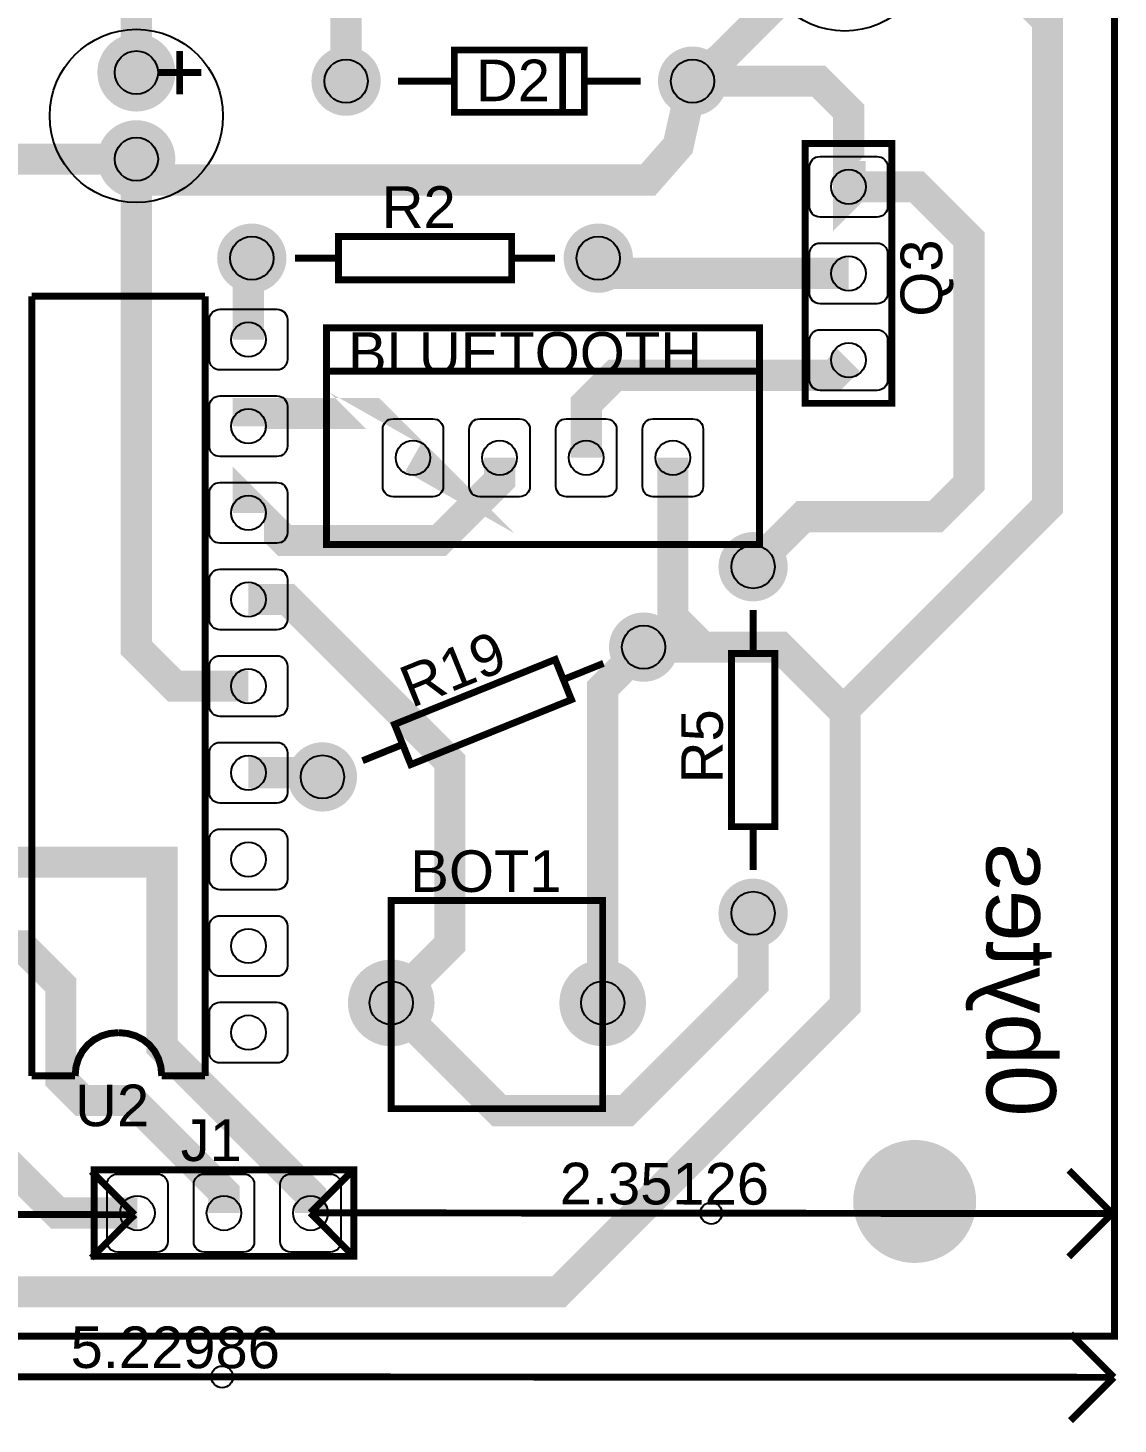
# Model space of a CAD drawing. Header units: inches. Extents: x -1.08 to 1.09, y -1.22 to 1.22.
# Drawn here: x -0.165 to 1.093, y -1.222 to 0.39 of the extents above; entities that cross this region are included whole.
import ezdxf

# ---------------------------------------------------------------- set-up
doc = ezdxf.new("R2010")
doc.units = ezdxf.units.IN
doc.layers.get('0').update_dxf_attribs({"linetype": 'CONTINUOUS'})

# ---------------------------------------------------------------- blocks, each defined once
blk = doc.blocks.new('EPAD')
at = {"const_width": 0.5}
blk.add_lwpolyline([(-0.25, 0, 1), (0.25, 0, 1)], format="xyb", close=True, dxfattribs=at)

msp = doc.modelspace()

# ---------------------------------------------------------------- linework, layer by layer
for points, const_width in [([(-0.965934, -1.12041), (1.089058, -1.12041), (1.089058, 1.217858), (-0.965934, 1.217858), (-0.965934, -1.12041)], 0.008), ([(-0.965934, -1.12041), (1.089058, -1.12041), (1.089058, 1.217858), (-0.965934, 1.217858), (-0.965934, -1.12041)], 0.008), ([(0.778035, -0.396), (1.011563, -0.162472), (1.011563, 0.216743), (1.011563, 0.39803), (0.87646, 0.533133), (0.780436, 0.533133), (0.777444, 0.536126)], 0.036), ([(0.201775, 0.479992), (0.201775, 0.32837), (0.201854, 0.328291)], 0.036), ([(-0.040272, 0.338212), (-0.040272, 0.455817)], 0.036), ([(0.777444, 0.436126), (0.716578, 0.436126), (0.636854, 0.356401), (0.601854, 0.328291)], 0.036), ([(-0.040272, 0.238212), (-0.215496, 0.238212), (-0.20228, 0.238212), (-0.411216, 0.359433)], 0.036), ([(0.009728, 0.363212), (0.009728, 0.313212)], 0.008), ([(0.009728, 0.363212), (0.009728, 0.313212)], 0.008), ([(0.326854, 0.292291), (0.476854, 0.292291), (0.476854, 0.364291), (0.326854, 0.364291), (0.326854, 0.292291)], 0.008), ([(0.326854, 0.292291), (0.476854, 0.292291), (0.476854, 0.364291), (0.326854, 0.364291), (0.326854, 0.292291)], 0.008), ([(0.451854, 0.293291), (0.451854, 0.363291)], 0.008), ([(0.451854, 0.293291), (0.451854, 0.363291)], 0.008), ([(-0.040272, 0.235037), (-0.019471, 0.214236), (0.550554, 0.214236), (0.585121, 0.253606), (0.601854, 0.328291)], 0.036), ([(0.034728, 0.338212), (-0.015272, 0.338212)], 0.008), ([(0.034728, 0.338212), (-0.015272, 0.338212)], 0.008), ([(0.781972, 0.206362), (0.781972, 0.218173), (0.781972, 0.293842), (0.747523, 0.328291), (0.601854, 0.328291)], 0.036), ([(0.326854, 0.328291), (0.261854, 0.328291)], 0.008), ([(0.326854, 0.328291), (0.261854, 0.328291)], 0.008), ([(0.476854, 0.328291), (0.541854, 0.328291)], 0.008), ([(0.476854, 0.328291), (0.541854, 0.328291)], 0.008), ([(0.731972, -0.043638), (0.831972, -0.043638), (0.831972, 0.256362), (0.731972, 0.256362), (0.731972, -0.043638)], 0.008), ([(0.731972, -0.043638), (0.831972, -0.043638), (0.831972, 0.256362), (0.731972, 0.256362), (0.731972, -0.043638)], 0.008), ([(-0.040272, 0.238212), (-0.040272, 0.235037)], 0.036), ([(-0.040272, 0.235037), (-0.040272, -0.325725), (0.004019, -0.370016), (0.089058, -0.370016)], 0.036), ([(0.781972, 0.206362), (0.781972, 0.198488), (0.789846, 0.206362), (0.801657, 0.218173)], 0.036), ([(0.781972, 0.218173), (0.801657, 0.218173)], 0.036), ([(0.781972, 0.206362), (0.789846, 0.206362), (0.860673, 0.206362), (0.921004, 0.146031), (0.921004, -0.13602), (0.882542, -0.174482), (0.729474, -0.174482), (0.671735, -0.232221)], 0.036), ([(0.192995, 0.098937), (0.392995, 0.098937), (0.392995, 0.148937), (0.192995, 0.148937), (0.192995, 0.098937)], 0.008), ([(0.192995, 0.098937), (0.392995, 0.098937), (0.392995, 0.148937), (0.192995, 0.148937), (0.192995, 0.098937)], 0.008), ([(0.089058, 0.029984), (0.089058, 0.12), (0.092995, 0.123937)], 0.036), ([(0.781972, 0.106362), (0.51057, 0.106362), (0.492995, 0.123937)], 0.036), ([(0.142995, 0.123937), (0.192995, 0.123937)], 0.008), ([(0.142995, 0.123937), (0.192995, 0.123937)], 0.008), ([(0.392995, 0.123937), (0.442995, 0.123937)], 0.008), ([(0.392995, 0.123937), (0.442995, 0.123937)], 0.008), ([(0.039058, 0.079984), (-0.160942, 0.079984)], 0.008), ([(-0.160942, 0.079984), (-0.160942, -0.820016)], 0.008), ([(0.039058, 0.079984), (-0.160942, 0.079984)], 0.008), ([(-0.160942, 0.079984), (-0.160942, -0.820016)], 0.008), ([(0.039058, -0.820016), (0.039058, 0.079984)], 0.008), ([(0.039058, -0.820016), (0.039058, 0.079984)], 0.008), ([(0.179106, -0.206473), (0.679106, -0.206473), (0.679106, 0.043527), (0.179106, 0.043527), (0.179106, -0.206473)], 0.008), ([(0.179106, -0.206473), (0.679106, -0.206473), (0.679106, 0.043527), (0.179106, 0.043527), (0.179106, -0.206473)], 0.008), ([(0.479106, -0.106473), (0.479106, -0.04425), (0.512141, -0.011214), (0.764396, -0.011214), (0.781972, 0.006362)], 0.036), ([(0.179106, -0.006473), (0.679106, -0.006473)], 0.008), ([(0.179106, -0.006473), (0.679106, -0.006473)], 0.008), ([(0.089058, -0.070016), (0.089058, -0.055292), (0.232452, -0.055292), (0.289583, -0.112422), (0.279106, -0.106473)], 0.036), ([(0.089058, -0.170016), (0.089058, -0.160016), (0.130924, -0.201882), (0.30968, -0.201882), (0.379106, -0.132457), (0.379106, -0.106473)], 0.036), ([(0.595361, -0.325016), (0.613361, -0.325016), (0.579106, -0.29076), (0.579106, -0.106473)], 0.036), ([(0.089058, -0.270016), (0.134471, -0.270016), (0.321616, -0.457161), (0.321616, -0.66808), (0.25398, -0.735717), (0.378302, -0.860039), (0.525453, -0.860039), (0.671735, -0.713756), (0.671735, -0.632221)], 0.036), ([(0.671735, -0.332221), (0.671735, -0.282221)], 0.008), ([(0.671735, -0.332221), (0.671735, -0.282221)], 0.008), ([(0.498074, -0.735717), (0.498074, -0.372304), (0.545361, -0.325016)], 0.036), ([(0.545361, -0.325016), (0.595361, -0.325016)], 0.036), ([(0.613361, -0.325016), (0.70266, -0.325016), (0.773644, -0.396), (0.778035, -0.396)], 0.036), ([(0.276571, -0.460578), (0.462008, -0.385657), (0.443278, -0.339298), (0.257841, -0.414219), (0.276571, -0.460578)], 0.008), ([(0.276571, -0.460578), (0.462008, -0.385657), (0.443278, -0.339298), (0.257841, -0.414219), (0.276571, -0.460578)], 0.008), ([(0.646735, -0.532221), (0.696735, -0.532221), (0.696735, -0.332221), (0.646735, -0.332221), (0.646735, -0.532221)], 0.008), ([(0.646735, -0.532221), (0.696735, -0.532221), (0.696735, -0.332221), (0.646735, -0.332221), (0.646735, -0.532221)], 0.008), ([(0.452643, -0.362477), (0.499002, -0.343747)], 0.008), ([(0.452643, -0.362477), (0.499002, -0.343747)], 0.008), ([(0.778035, -0.396), (0.778035, -0.73852), (0.447326, -1.069229), (-0.204435, -1.069229), (-0.427497, -0.846166), (-0.427497, -0.810194)], 0.036), ([(0.220847, -0.456129), (0.267206, -0.437398)], 0.008), ([(0.220847, -0.456129), (0.267206, -0.437398)], 0.008), ([(0.089058, -0.470016), (0.169645, -0.470016), (0.174488, -0.474859)], 0.036), ([(0.671735, -0.582221), (0.671735, -0.532221)], 0.008), ([(0.671735, -0.582221), (0.671735, -0.532221)], 0.008), ([(0.160901, -0.978244), (0.160901, -0.957536), (-0.010753, -0.785882), (-0.010753, -0.573297), (-0.207661, -0.573297), (-0.210942, -0.570016)], 0.036), ([(0.25398, -0.857764), (0.498074, -0.857764), (0.498074, -0.617606), (0.25398, -0.617606), (0.25398, -0.857764)], 0.008), ([(0.25398, -0.857764), (0.498074, -0.857764), (0.498074, -0.617606), (0.25398, -0.617606), (0.25398, -0.857764)], 0.008), ([(0.060901, -0.978244), (0.060901, -0.954535), (-0.045226, -0.848408), (-0.102455, -0.848408), (-0.127477, -0.823386), (-0.127477, -0.714898), (-0.172359, -0.670016), (-0.210942, -0.670016)], 0.036), ([(-0.039099, -0.978244), (-0.131391, -0.978244), (-0.224753, -0.884882), (-0.224753, -0.770016), (-0.210942, -0.770016)], 0.036), ([(-0.060942, -0.770016), (-0.071129, -0.770975), (-0.080567, -0.77375), (-0.089067, -0.77819), (-0.096442, -0.784141), (-0.102504, -0.791452), (-0.107067, -0.799969), (-0.109942, -0.809541), (-0.110942, -0.820016)], 0.008), ([(-0.060942, -0.770016), (-0.071129, -0.770975), (-0.080567, -0.77375), (-0.089067, -0.77819), (-0.096442, -0.784141), (-0.102504, -0.791452), (-0.107067, -0.799969), (-0.109942, -0.809541), (-0.110942, -0.820016)], 0.008), ([(-0.060942, -0.770016), (-0.050467, -0.770975), (-0.040895, -0.77375), (-0.032377, -0.77819), (-0.025067, -0.784141), (-0.019116, -0.791452), (-0.014676, -0.799969), (-0.011901, -0.809541), (-0.010942, -0.820016)], 0.008), ([(-0.060942, -0.770016), (-0.050467, -0.770975), (-0.040895, -0.77375), (-0.032377, -0.77819), (-0.025067, -0.784141), (-0.019116, -0.791452), (-0.014676, -0.799969), (-0.011901, -0.809541), (-0.010942, -0.820016)], 0.008), ([(-0.110942, -0.820016), (-0.160942, -0.820016)], 0.008), ([(-0.110942, -0.820016), (-0.160942, -0.820016)], 0.008), ([(0.039058, -0.820016), (-0.010942, -0.820016)], 0.008), ([(0.039058, -0.820016), (-0.010942, -0.820016)], 0.008), ([(-0.042115, -0.980158), (-0.092041, -0.930084)], 0.008), ([(-0.089099, -1.028244), (0.210901, -1.028244), (0.210901, -0.928244), (-0.089099, -0.928244), (-0.089099, -1.028244)], 0.008), ([(-0.089099, -1.028244), (0.210901, -1.028244), (0.210901, -0.928244), (-0.089099, -0.928244), (-0.089099, -1.028244)], 0.008), ([(0.160554, -0.978024), (0.210601, -0.92807)], 0.008), ([(1.086247, -0.978882), (1.036294, -0.928836)], 0.008), ([(-0.964422, -0.978796), (-0.042115, -0.980158)], 0.008), ([(-0.042115, -0.980158), (-0.092189, -1.030084)], 0.008), ([(1.086247, -0.978882), (0.160554, -0.978024)], 0.008), ([(0.160554, -0.978024), (0.210508, -1.02807)], 0.008), ([(1.086247, -0.978882), (1.036201, -1.028836)], 0.008), ([(1.088247, -1.167882), (1.038272, -1.117858)], 0.008), ([(-0.970753, -1.166882), (1.088247, -1.167882)], 0.008), ([(1.088247, -1.167882), (1.038223, -1.217858)], 0.008)]:
    msp.add_lwpolyline(points, dxfattribs=dict(const_width=const_width))
for points in [[(0.736972, 0.183362), (0.736972, 0.229362), (0.73721, 0.231815), (0.737897, 0.234085), (0.738989, 0.236125), (0.740441, 0.237893), (0.742209, 0.239344), (0.744249, 0.240436), (0.746518, 0.241123), (0.748972, 0.241362), (0.814972, 0.241362), (0.817425, 0.241123), (0.819694, 0.240436), (0.821735, 0.239344), (0.823503, 0.237893), (0.824955, 0.236125), (0.826046, 0.234085), (0.826733, 0.231815), (0.826972, 0.229362), (0.826972, 0.183362), (0.826733, 0.180908), (0.826046, 0.178639), (0.824955, 0.176599), (0.823503, 0.174831), (0.821735, 0.173379), (0.819694, 0.172288), (0.817425, 0.171601), (0.814972, 0.171362), (0.748972, 0.171362), (0.746518, 0.171601), (0.744249, 0.172288), (0.742209, 0.173379), (0.740441, 0.174831), (0.738989, 0.176599), (0.737897, 0.178639), (0.73721, 0.180908), (0.736972, 0.183362)], [(0.736972, 0.183362), (0.736972, 0.229362), (0.73721, 0.231815), (0.737897, 0.234085), (0.738989, 0.236125), (0.740441, 0.237893), (0.742209, 0.239344), (0.744249, 0.240436), (0.746518, 0.241123), (0.748972, 0.241362), (0.814972, 0.241362), (0.817425, 0.241123), (0.819694, 0.240436), (0.821735, 0.239344), (0.823503, 0.237893), (0.824955, 0.236125), (0.826046, 0.234085), (0.826733, 0.231815), (0.826972, 0.229362), (0.826972, 0.183362), (0.826733, 0.180908), (0.826046, 0.178639), (0.824955, 0.176599), (0.823503, 0.174831), (0.821735, 0.173379), (0.819694, 0.172288), (0.817425, 0.171601), (0.814972, 0.171362), (0.748972, 0.171362), (0.746518, 0.171601), (0.744249, 0.172288), (0.742209, 0.173379), (0.740441, 0.174831), (0.738989, 0.176599), (0.737897, 0.178639), (0.73721, 0.180908), (0.736972, 0.183362)], [(0.736972, 0.083362), (0.736972, 0.129362), (0.73721, 0.131815), (0.737897, 0.134085), (0.738989, 0.136125), (0.740441, 0.137893), (0.742209, 0.139344), (0.744249, 0.140436), (0.746518, 0.141123), (0.748972, 0.141362), (0.814972, 0.141362), (0.817425, 0.141123), (0.819694, 0.140436), (0.821735, 0.139344), (0.823503, 0.137893), (0.824955, 0.136125), (0.826046, 0.134085), (0.826733, 0.131815), (0.826972, 0.129362), (0.826972, 0.083362), (0.826733, 0.080908), (0.826046, 0.078639), (0.824955, 0.076599), (0.823503, 0.074831), (0.821735, 0.073379), (0.819694, 0.072288), (0.817425, 0.071601), (0.814972, 0.071362), (0.748972, 0.071362), (0.746518, 0.071601), (0.744249, 0.072288), (0.742209, 0.073379), (0.740441, 0.074831), (0.738989, 0.076599), (0.737897, 0.078639), (0.73721, 0.080908), (0.736972, 0.083362)], [(0.736972, 0.083362), (0.736972, 0.129362), (0.73721, 0.131815), (0.737897, 0.134085), (0.738989, 0.136125), (0.740441, 0.137893), (0.742209, 0.139344), (0.744249, 0.140436), (0.746518, 0.141123), (0.748972, 0.141362), (0.814972, 0.141362), (0.817425, 0.141123), (0.819694, 0.140436), (0.821735, 0.139344), (0.823503, 0.137893), (0.824955, 0.136125), (0.826046, 0.134085), (0.826733, 0.131815), (0.826972, 0.129362), (0.826972, 0.083362), (0.826733, 0.080908), (0.826046, 0.078639), (0.824955, 0.076599), (0.823503, 0.074831), (0.821735, 0.073379), (0.819694, 0.072288), (0.817425, 0.071601), (0.814972, 0.071362), (0.748972, 0.071362), (0.746518, 0.071601), (0.744249, 0.072288), (0.742209, 0.073379), (0.740441, 0.074831), (0.738989, 0.076599), (0.737897, 0.078639), (0.73721, 0.080908), (0.736972, 0.083362)], [(0.044058, 0.006984), (0.044058, 0.052984), (0.044297, 0.055437), (0.044984, 0.057707), (0.046075, 0.059747), (0.047527, 0.061515), (0.049295, 0.062967), (0.051335, 0.064058), (0.053605, 0.064745), (0.056058, 0.064984), (0.122058, 0.064984), (0.124512, 0.064745), (0.126781, 0.064058), (0.128821, 0.062967), (0.130589, 0.061515), (0.132041, 0.059747), (0.133133, 0.057707), (0.13382, 0.055437), (0.134058, 0.052984), (0.134058, 0.006984), (0.13382, 0.00453), (0.133133, 0.002261), (0.132041, 0.000221), (0.130589, -0.001547), (0.128821, -0.002999), (0.126781, -0.00409), (0.124512, -0.004777), (0.122058, -0.005016), (0.056058, -0.005016), (0.053605, -0.004777), (0.051335, -0.00409), (0.049295, -0.002999), (0.047527, -0.001547), (0.046075, 0.000221), (0.044984, 0.002261), (0.044297, 0.00453), (0.044058, 0.006984)], [(0.044058, 0.006984), (0.044058, 0.052984), (0.044297, 0.055437), (0.044984, 0.057707), (0.046075, 0.059747), (0.047527, 0.061515), (0.049295, 0.062967), (0.051335, 0.064058), (0.053605, 0.064745), (0.056058, 0.064984), (0.122058, 0.064984), (0.124512, 0.064745), (0.126781, 0.064058), (0.128821, 0.062967), (0.130589, 0.061515), (0.132041, 0.059747), (0.133133, 0.057707), (0.13382, 0.055437), (0.134058, 0.052984), (0.134058, 0.006984), (0.13382, 0.00453), (0.133133, 0.002261), (0.132041, 0.000221), (0.130589, -0.001547), (0.128821, -0.002999), (0.126781, -0.00409), (0.124512, -0.004777), (0.122058, -0.005016), (0.056058, -0.005016), (0.053605, -0.004777), (0.051335, -0.00409), (0.049295, -0.002999), (0.047527, -0.001547), (0.046075, 0.000221), (0.044984, 0.002261), (0.044297, 0.00453), (0.044058, 0.006984)], [(0.736972, -0.016638), (0.736972, 0.029362), (0.73721, 0.031815), (0.737897, 0.034085), (0.738989, 0.036125), (0.740441, 0.037893), (0.742209, 0.039344), (0.744249, 0.040436), (0.746518, 0.041123), (0.748972, 0.041362), (0.814972, 0.041362), (0.817425, 0.041123), (0.819694, 0.040436), (0.821735, 0.039344), (0.823503, 0.037893), (0.824955, 0.036125), (0.826046, 0.034085), (0.826733, 0.031815), (0.826972, 0.029362), (0.826972, -0.016638), (0.826733, -0.019092), (0.826046, -0.021361), (0.824955, -0.023401), (0.823503, -0.025169), (0.821735, -0.026621), (0.819694, -0.027712), (0.817425, -0.028399), (0.814972, -0.028638), (0.748972, -0.028638), (0.746518, -0.028399), (0.744249, -0.027712), (0.742209, -0.026621), (0.740441, -0.025169), (0.738989, -0.023401), (0.737897, -0.021361), (0.73721, -0.019092), (0.736972, -0.016638)], [(0.736972, -0.016638), (0.736972, 0.029362), (0.73721, 0.031815), (0.737897, 0.034085), (0.738989, 0.036125), (0.740441, 0.037893), (0.742209, 0.039344), (0.744249, 0.040436), (0.746518, 0.041123), (0.748972, 0.041362), (0.814972, 0.041362), (0.817425, 0.041123), (0.819694, 0.040436), (0.821735, 0.039344), (0.823503, 0.037893), (0.824955, 0.036125), (0.826046, 0.034085), (0.826733, 0.031815), (0.826972, 0.029362), (0.826972, -0.016638), (0.826733, -0.019092), (0.826046, -0.021361), (0.824955, -0.023401), (0.823503, -0.025169), (0.821735, -0.026621), (0.819694, -0.027712), (0.817425, -0.028399), (0.814972, -0.028638), (0.748972, -0.028638), (0.746518, -0.028399), (0.744249, -0.027712), (0.742209, -0.026621), (0.740441, -0.025169), (0.738989, -0.023401), (0.737897, -0.021361), (0.73721, -0.019092), (0.736972, -0.016638)], [(0.044058, -0.093016), (0.044058, -0.047016), (0.044297, -0.044563), (0.044984, -0.042293), (0.046075, -0.040253), (0.047527, -0.038485), (0.049295, -0.037033), (0.051335, -0.035942), (0.053605, -0.035255), (0.056058, -0.035016), (0.122058, -0.035016), (0.124512, -0.035255), (0.126781, -0.035942), (0.128821, -0.037033), (0.130589, -0.038485), (0.132041, -0.040253), (0.133133, -0.042293), (0.13382, -0.044563), (0.134058, -0.047016), (0.134058, -0.093016), (0.13382, -0.09547), (0.133133, -0.097739), (0.132041, -0.099779), (0.130589, -0.101547), (0.128821, -0.102999), (0.126781, -0.10409), (0.124512, -0.104777), (0.122058, -0.105016), (0.056058, -0.105016), (0.053605, -0.104777), (0.051335, -0.10409), (0.049295, -0.102999), (0.047527, -0.101547), (0.046075, -0.099779), (0.044984, -0.097739), (0.044297, -0.09547), (0.044058, -0.093016)], [(0.044058, -0.093016), (0.044058, -0.047016), (0.044297, -0.044563), (0.044984, -0.042293), (0.046075, -0.040253), (0.047527, -0.038485), (0.049295, -0.037033), (0.051335, -0.035942), (0.053605, -0.035255), (0.056058, -0.035016), (0.122058, -0.035016), (0.124512, -0.035255), (0.126781, -0.035942), (0.128821, -0.037033), (0.130589, -0.038485), (0.132041, -0.040253), (0.133133, -0.042293), (0.13382, -0.044563), (0.134058, -0.047016), (0.134058, -0.093016), (0.13382, -0.09547), (0.133133, -0.097739), (0.132041, -0.099779), (0.130589, -0.101547), (0.128821, -0.102999), (0.126781, -0.10409), (0.124512, -0.104777), (0.122058, -0.105016), (0.056058, -0.105016), (0.053605, -0.104777), (0.051335, -0.10409), (0.049295, -0.102999), (0.047527, -0.101547), (0.046075, -0.099779), (0.044984, -0.097739), (0.044297, -0.09547), (0.044058, -0.093016)], [(0.256106, -0.061473), (0.302106, -0.061473), (0.304559, -0.061711), (0.306828, -0.062398), (0.308869, -0.06349), (0.310637, -0.064942), (0.312088, -0.06671), (0.31318, -0.06875), (0.313867, -0.071019), (0.314106, -0.073473), (0.314106, -0.139473), (0.313867, -0.141926), (0.31318, -0.144196), (0.312088, -0.146236), (0.310637, -0.148004), (0.308869, -0.149456), (0.306828, -0.150547), (0.304559, -0.151234), (0.302106, -0.151473), (0.256106, -0.151473), (0.253652, -0.151234), (0.251383, -0.150547), (0.249343, -0.149456), (0.247574, -0.148004), (0.246123, -0.146236), (0.245031, -0.144196), (0.244344, -0.141926), (0.244106, -0.139473), (0.244106, -0.073473), (0.244344, -0.071019), (0.245031, -0.06875), (0.246123, -0.06671), (0.247574, -0.064942), (0.249343, -0.06349), (0.251383, -0.062398), (0.253652, -0.061711), (0.256106, -0.061473)], [(0.256106, -0.061473), (0.302106, -0.061473), (0.304559, -0.061711), (0.306828, -0.062398), (0.308869, -0.06349), (0.310637, -0.064942), (0.312088, -0.06671), (0.31318, -0.06875), (0.313867, -0.071019), (0.314106, -0.073473), (0.314106, -0.139473), (0.313867, -0.141926), (0.31318, -0.144196), (0.312088, -0.146236), (0.310637, -0.148004), (0.308869, -0.149456), (0.306828, -0.150547), (0.304559, -0.151234), (0.302106, -0.151473), (0.256106, -0.151473), (0.253652, -0.151234), (0.251383, -0.150547), (0.249343, -0.149456), (0.247574, -0.148004), (0.246123, -0.146236), (0.245031, -0.144196), (0.244344, -0.141926), (0.244106, -0.139473), (0.244106, -0.073473), (0.244344, -0.071019), (0.245031, -0.06875), (0.246123, -0.06671), (0.247574, -0.064942), (0.249343, -0.06349), (0.251383, -0.062398), (0.253652, -0.061711), (0.256106, -0.061473)], [(0.356106, -0.061473), (0.402106, -0.061473), (0.404559, -0.061711), (0.406828, -0.062398), (0.408869, -0.06349), (0.410637, -0.064942), (0.412088, -0.06671), (0.41318, -0.06875), (0.413867, -0.071019), (0.414106, -0.073473), (0.414106, -0.139473), (0.413867, -0.141926), (0.41318, -0.144196), (0.412088, -0.146236), (0.410637, -0.148004), (0.408869, -0.149456), (0.406828, -0.150547), (0.404559, -0.151234), (0.402106, -0.151473), (0.356106, -0.151473), (0.353652, -0.151234), (0.351383, -0.150547), (0.349343, -0.149456), (0.347574, -0.148004), (0.346123, -0.146236), (0.345031, -0.144196), (0.344344, -0.141926), (0.344106, -0.139473), (0.344106, -0.073473), (0.344344, -0.071019), (0.345031, -0.06875), (0.346123, -0.06671), (0.347574, -0.064942), (0.349343, -0.06349), (0.351383, -0.062398), (0.353652, -0.061711), (0.356106, -0.061473)], [(0.356106, -0.061473), (0.402106, -0.061473), (0.404559, -0.061711), (0.406828, -0.062398), (0.408869, -0.06349), (0.410637, -0.064942), (0.412088, -0.06671), (0.41318, -0.06875), (0.413867, -0.071019), (0.414106, -0.073473), (0.414106, -0.139473), (0.413867, -0.141926), (0.41318, -0.144196), (0.412088, -0.146236), (0.410637, -0.148004), (0.408869, -0.149456), (0.406828, -0.150547), (0.404559, -0.151234), (0.402106, -0.151473), (0.356106, -0.151473), (0.353652, -0.151234), (0.351383, -0.150547), (0.349343, -0.149456), (0.347574, -0.148004), (0.346123, -0.146236), (0.345031, -0.144196), (0.344344, -0.141926), (0.344106, -0.139473), (0.344106, -0.073473), (0.344344, -0.071019), (0.345031, -0.06875), (0.346123, -0.06671), (0.347574, -0.064942), (0.349343, -0.06349), (0.351383, -0.062398), (0.353652, -0.061711), (0.356106, -0.061473)], [(0.456106, -0.061473), (0.502106, -0.061473), (0.504559, -0.061711), (0.506828, -0.062398), (0.508869, -0.06349), (0.510637, -0.064942), (0.512088, -0.06671), (0.51318, -0.06875), (0.513867, -0.071019), (0.514106, -0.073473), (0.514106, -0.139473), (0.513867, -0.141926), (0.51318, -0.144196), (0.512088, -0.146236), (0.510637, -0.148004), (0.508869, -0.149456), (0.506828, -0.150547), (0.504559, -0.151234), (0.502106, -0.151473), (0.456106, -0.151473), (0.453652, -0.151234), (0.451383, -0.150547), (0.449343, -0.149456), (0.447574, -0.148004), (0.446123, -0.146236), (0.445031, -0.144196), (0.444344, -0.141926), (0.444106, -0.139473), (0.444106, -0.073473), (0.444344, -0.071019), (0.445031, -0.06875), (0.446123, -0.06671), (0.447574, -0.064942), (0.449343, -0.06349), (0.451383, -0.062398), (0.453652, -0.061711), (0.456106, -0.061473)], [(0.456106, -0.061473), (0.502106, -0.061473), (0.504559, -0.061711), (0.506828, -0.062398), (0.508869, -0.06349), (0.510637, -0.064942), (0.512088, -0.06671), (0.51318, -0.06875), (0.513867, -0.071019), (0.514106, -0.073473), (0.514106, -0.139473), (0.513867, -0.141926), (0.51318, -0.144196), (0.512088, -0.146236), (0.510637, -0.148004), (0.508869, -0.149456), (0.506828, -0.150547), (0.504559, -0.151234), (0.502106, -0.151473), (0.456106, -0.151473), (0.453652, -0.151234), (0.451383, -0.150547), (0.449343, -0.149456), (0.447574, -0.148004), (0.446123, -0.146236), (0.445031, -0.144196), (0.444344, -0.141926), (0.444106, -0.139473), (0.444106, -0.073473), (0.444344, -0.071019), (0.445031, -0.06875), (0.446123, -0.06671), (0.447574, -0.064942), (0.449343, -0.06349), (0.451383, -0.062398), (0.453652, -0.061711), (0.456106, -0.061473)], [(0.556106, -0.061473), (0.602106, -0.061473), (0.604559, -0.061711), (0.606828, -0.062398), (0.608869, -0.06349), (0.610637, -0.064942), (0.612088, -0.06671), (0.61318, -0.06875), (0.613867, -0.071019), (0.614106, -0.073473), (0.614106, -0.139473), (0.613867, -0.141926), (0.61318, -0.144196), (0.612088, -0.146236), (0.610637, -0.148004), (0.608869, -0.149456), (0.606828, -0.150547), (0.604559, -0.151234), (0.602106, -0.151473), (0.556106, -0.151473), (0.553652, -0.151234), (0.551383, -0.150547), (0.549343, -0.149456), (0.547574, -0.148004), (0.546123, -0.146236), (0.545031, -0.144196), (0.544344, -0.141926), (0.544106, -0.139473), (0.544106, -0.073473), (0.544344, -0.071019), (0.545031, -0.06875), (0.546123, -0.06671), (0.547574, -0.064942), (0.549343, -0.06349), (0.551383, -0.062398), (0.553652, -0.061711), (0.556106, -0.061473)], [(0.556106, -0.061473), (0.602106, -0.061473), (0.604559, -0.061711), (0.606828, -0.062398), (0.608869, -0.06349), (0.610637, -0.064942), (0.612088, -0.06671), (0.61318, -0.06875), (0.613867, -0.071019), (0.614106, -0.073473), (0.614106, -0.139473), (0.613867, -0.141926), (0.61318, -0.144196), (0.612088, -0.146236), (0.610637, -0.148004), (0.608869, -0.149456), (0.606828, -0.150547), (0.604559, -0.151234), (0.602106, -0.151473), (0.556106, -0.151473), (0.553652, -0.151234), (0.551383, -0.150547), (0.549343, -0.149456), (0.547574, -0.148004), (0.546123, -0.146236), (0.545031, -0.144196), (0.544344, -0.141926), (0.544106, -0.139473), (0.544106, -0.073473), (0.544344, -0.071019), (0.545031, -0.06875), (0.546123, -0.06671), (0.547574, -0.064942), (0.549343, -0.06349), (0.551383, -0.062398), (0.553652, -0.061711), (0.556106, -0.061473)], [(0.044058, -0.193016), (0.044058, -0.147016), (0.044297, -0.144563), (0.044984, -0.142293), (0.046075, -0.140253), (0.047527, -0.138485), (0.049295, -0.137033), (0.051335, -0.135942), (0.053605, -0.135255), (0.056058, -0.135016), (0.122058, -0.135016), (0.124512, -0.135255), (0.126781, -0.135942), (0.128821, -0.137033), (0.130589, -0.138485), (0.132041, -0.140253), (0.133133, -0.142293), (0.13382, -0.144563), (0.134058, -0.147016), (0.134058, -0.193016), (0.13382, -0.19547), (0.133133, -0.197739), (0.132041, -0.199779), (0.130589, -0.201547), (0.128821, -0.202999), (0.126781, -0.20409), (0.124512, -0.204777), (0.122058, -0.205016), (0.056058, -0.205016), (0.053605, -0.204777), (0.051335, -0.20409), (0.049295, -0.202999), (0.047527, -0.201547), (0.046075, -0.199779), (0.044984, -0.197739), (0.044297, -0.19547), (0.044058, -0.193016)], [(0.044058, -0.193016), (0.044058, -0.147016), (0.044297, -0.144563), (0.044984, -0.142293), (0.046075, -0.140253), (0.047527, -0.138485), (0.049295, -0.137033), (0.051335, -0.135942), (0.053605, -0.135255), (0.056058, -0.135016), (0.122058, -0.135016), (0.124512, -0.135255), (0.126781, -0.135942), (0.128821, -0.137033), (0.130589, -0.138485), (0.132041, -0.140253), (0.133133, -0.142293), (0.13382, -0.144563), (0.134058, -0.147016), (0.134058, -0.193016), (0.13382, -0.19547), (0.133133, -0.197739), (0.132041, -0.199779), (0.130589, -0.201547), (0.128821, -0.202999), (0.126781, -0.20409), (0.124512, -0.204777), (0.122058, -0.205016), (0.056058, -0.205016), (0.053605, -0.204777), (0.051335, -0.20409), (0.049295, -0.202999), (0.047527, -0.201547), (0.046075, -0.199779), (0.044984, -0.197739), (0.044297, -0.19547), (0.044058, -0.193016)], [(0.044058, -0.293016), (0.044058, -0.247016), (0.044297, -0.244563), (0.044984, -0.242293), (0.046075, -0.240253), (0.047527, -0.238485), (0.049295, -0.237033), (0.051335, -0.235942), (0.053605, -0.235255), (0.056058, -0.235016), (0.122058, -0.235016), (0.124512, -0.235255), (0.126781, -0.235942), (0.128821, -0.237033), (0.130589, -0.238485), (0.132041, -0.240253), (0.133133, -0.242293), (0.13382, -0.244563), (0.134058, -0.247016), (0.134058, -0.293016), (0.13382, -0.29547), (0.133133, -0.297739), (0.132041, -0.299779), (0.130589, -0.301547), (0.128821, -0.302999), (0.126781, -0.30409), (0.124512, -0.304777), (0.122058, -0.305016), (0.056058, -0.305016), (0.053605, -0.304777), (0.051335, -0.30409), (0.049295, -0.302999), (0.047527, -0.301547), (0.046075, -0.299779), (0.044984, -0.297739), (0.044297, -0.29547), (0.044058, -0.293016)], [(0.044058, -0.293016), (0.044058, -0.247016), (0.044297, -0.244563), (0.044984, -0.242293), (0.046075, -0.240253), (0.047527, -0.238485), (0.049295, -0.237033), (0.051335, -0.235942), (0.053605, -0.235255), (0.056058, -0.235016), (0.122058, -0.235016), (0.124512, -0.235255), (0.126781, -0.235942), (0.128821, -0.237033), (0.130589, -0.238485), (0.132041, -0.240253), (0.133133, -0.242293), (0.13382, -0.244563), (0.134058, -0.247016), (0.134058, -0.293016), (0.13382, -0.29547), (0.133133, -0.297739), (0.132041, -0.299779), (0.130589, -0.301547), (0.128821, -0.302999), (0.126781, -0.30409), (0.124512, -0.304777), (0.122058, -0.305016), (0.056058, -0.305016), (0.053605, -0.304777), (0.051335, -0.30409), (0.049295, -0.302999), (0.047527, -0.301547), (0.046075, -0.299779), (0.044984, -0.297739), (0.044297, -0.29547), (0.044058, -0.293016)], [(0.044058, -0.393016), (0.044058, -0.347016), (0.044297, -0.344563), (0.044984, -0.342293), (0.046075, -0.340253), (0.047527, -0.338485), (0.049295, -0.337033), (0.051335, -0.335942), (0.053605, -0.335255), (0.056058, -0.335016), (0.122058, -0.335016), (0.124512, -0.335255), (0.126781, -0.335942), (0.128821, -0.337033), (0.130589, -0.338485), (0.132041, -0.340253), (0.133133, -0.342293), (0.13382, -0.344563), (0.134058, -0.347016), (0.134058, -0.393016), (0.13382, -0.39547), (0.133133, -0.397739), (0.132041, -0.399779), (0.130589, -0.401547), (0.128821, -0.402999), (0.126781, -0.40409), (0.124512, -0.404777), (0.122058, -0.405016), (0.056058, -0.405016), (0.053605, -0.404777), (0.051335, -0.40409), (0.049295, -0.402999), (0.047527, -0.401547), (0.046075, -0.399779), (0.044984, -0.397739), (0.044297, -0.39547), (0.044058, -0.393016)], [(0.044058, -0.393016), (0.044058, -0.347016), (0.044297, -0.344563), (0.044984, -0.342293), (0.046075, -0.340253), (0.047527, -0.338485), (0.049295, -0.337033), (0.051335, -0.335942), (0.053605, -0.335255), (0.056058, -0.335016), (0.122058, -0.335016), (0.124512, -0.335255), (0.126781, -0.335942), (0.128821, -0.337033), (0.130589, -0.338485), (0.132041, -0.340253), (0.133133, -0.342293), (0.13382, -0.344563), (0.134058, -0.347016), (0.134058, -0.393016), (0.13382, -0.39547), (0.133133, -0.397739), (0.132041, -0.399779), (0.130589, -0.401547), (0.128821, -0.402999), (0.126781, -0.40409), (0.124512, -0.404777), (0.122058, -0.405016), (0.056058, -0.405016), (0.053605, -0.404777), (0.051335, -0.40409), (0.049295, -0.402999), (0.047527, -0.401547), (0.046075, -0.399779), (0.044984, -0.397739), (0.044297, -0.39547), (0.044058, -0.393016)], [(0.044058, -0.493016), (0.044058, -0.447016), (0.044297, -0.444563), (0.044984, -0.442293), (0.046075, -0.440253), (0.047527, -0.438485), (0.049295, -0.437033), (0.051335, -0.435942), (0.053605, -0.435255), (0.056058, -0.435016), (0.122058, -0.435016), (0.124512, -0.435255), (0.126781, -0.435942), (0.128821, -0.437033), (0.130589, -0.438485), (0.132041, -0.440253), (0.133133, -0.442293), (0.13382, -0.444563), (0.134058, -0.447016), (0.134058, -0.493016), (0.13382, -0.49547), (0.133133, -0.497739), (0.132041, -0.499779), (0.130589, -0.501547), (0.128821, -0.502999), (0.126781, -0.50409), (0.124512, -0.504777), (0.122058, -0.505016), (0.056058, -0.505016), (0.053605, -0.504777), (0.051335, -0.50409), (0.049295, -0.502999), (0.047527, -0.501547), (0.046075, -0.499779), (0.044984, -0.497739), (0.044297, -0.49547), (0.044058, -0.493016)], [(0.044058, -0.493016), (0.044058, -0.447016), (0.044297, -0.444563), (0.044984, -0.442293), (0.046075, -0.440253), (0.047527, -0.438485), (0.049295, -0.437033), (0.051335, -0.435942), (0.053605, -0.435255), (0.056058, -0.435016), (0.122058, -0.435016), (0.124512, -0.435255), (0.126781, -0.435942), (0.128821, -0.437033), (0.130589, -0.438485), (0.132041, -0.440253), (0.133133, -0.442293), (0.13382, -0.444563), (0.134058, -0.447016), (0.134058, -0.493016), (0.13382, -0.49547), (0.133133, -0.497739), (0.132041, -0.499779), (0.130589, -0.501547), (0.128821, -0.502999), (0.126781, -0.50409), (0.124512, -0.504777), (0.122058, -0.505016), (0.056058, -0.505016), (0.053605, -0.504777), (0.051335, -0.50409), (0.049295, -0.502999), (0.047527, -0.501547), (0.046075, -0.499779), (0.044984, -0.497739), (0.044297, -0.49547), (0.044058, -0.493016)], [(0.044058, -0.593016), (0.044058, -0.547016), (0.044297, -0.544563), (0.044984, -0.542293), (0.046075, -0.540253), (0.047527, -0.538485), (0.049295, -0.537033), (0.051335, -0.535942), (0.053605, -0.535255), (0.056058, -0.535016), (0.122058, -0.535016), (0.124512, -0.535255), (0.126781, -0.535942), (0.128821, -0.537033), (0.130589, -0.538485), (0.132041, -0.540253), (0.133133, -0.542293), (0.13382, -0.544563), (0.134058, -0.547016), (0.134058, -0.593016), (0.13382, -0.59547), (0.133133, -0.597739), (0.132041, -0.599779), (0.130589, -0.601547), (0.128821, -0.602999), (0.126781, -0.60409), (0.124512, -0.604777), (0.122058, -0.605016), (0.056058, -0.605016), (0.053605, -0.604777), (0.051335, -0.60409), (0.049295, -0.602999), (0.047527, -0.601547), (0.046075, -0.599779), (0.044984, -0.597739), (0.044297, -0.59547), (0.044058, -0.593016)], [(0.044058, -0.593016), (0.044058, -0.547016), (0.044297, -0.544563), (0.044984, -0.542293), (0.046075, -0.540253), (0.047527, -0.538485), (0.049295, -0.537033), (0.051335, -0.535942), (0.053605, -0.535255), (0.056058, -0.535016), (0.122058, -0.535016), (0.124512, -0.535255), (0.126781, -0.535942), (0.128821, -0.537033), (0.130589, -0.538485), (0.132041, -0.540253), (0.133133, -0.542293), (0.13382, -0.544563), (0.134058, -0.547016), (0.134058, -0.593016), (0.13382, -0.59547), (0.133133, -0.597739), (0.132041, -0.599779), (0.130589, -0.601547), (0.128821, -0.602999), (0.126781, -0.60409), (0.124512, -0.604777), (0.122058, -0.605016), (0.056058, -0.605016), (0.053605, -0.604777), (0.051335, -0.60409), (0.049295, -0.602999), (0.047527, -0.601547), (0.046075, -0.599779), (0.044984, -0.597739), (0.044297, -0.59547), (0.044058, -0.593016)], [(0.044058, -0.693016), (0.044058, -0.647016), (0.044297, -0.644563), (0.044984, -0.642293), (0.046075, -0.640253), (0.047527, -0.638485), (0.049295, -0.637033), (0.051335, -0.635942), (0.053605, -0.635255), (0.056058, -0.635016), (0.122058, -0.635016), (0.124512, -0.635255), (0.126781, -0.635942), (0.128821, -0.637033), (0.130589, -0.638485), (0.132041, -0.640253), (0.133133, -0.642293), (0.13382, -0.644563), (0.134058, -0.647016), (0.134058, -0.693016), (0.13382, -0.69547), (0.133133, -0.697739), (0.132041, -0.699779), (0.130589, -0.701547), (0.128821, -0.702999), (0.126781, -0.70409), (0.124512, -0.704777), (0.122058, -0.705016), (0.056058, -0.705016), (0.053605, -0.704777), (0.051335, -0.70409), (0.049295, -0.702999), (0.047527, -0.701547), (0.046075, -0.699779), (0.044984, -0.697739), (0.044297, -0.69547), (0.044058, -0.693016)], [(0.044058, -0.693016), (0.044058, -0.647016), (0.044297, -0.644563), (0.044984, -0.642293), (0.046075, -0.640253), (0.047527, -0.638485), (0.049295, -0.637033), (0.051335, -0.635942), (0.053605, -0.635255), (0.056058, -0.635016), (0.122058, -0.635016), (0.124512, -0.635255), (0.126781, -0.635942), (0.128821, -0.637033), (0.130589, -0.638485), (0.132041, -0.640253), (0.133133, -0.642293), (0.13382, -0.644563), (0.134058, -0.647016), (0.134058, -0.693016), (0.13382, -0.69547), (0.133133, -0.697739), (0.132041, -0.699779), (0.130589, -0.701547), (0.128821, -0.702999), (0.126781, -0.70409), (0.124512, -0.704777), (0.122058, -0.705016), (0.056058, -0.705016), (0.053605, -0.704777), (0.051335, -0.70409), (0.049295, -0.702999), (0.047527, -0.701547), (0.046075, -0.699779), (0.044984, -0.697739), (0.044297, -0.69547), (0.044058, -0.693016)], [(0.044058, -0.793016), (0.044058, -0.747016), (0.044297, -0.744563), (0.044984, -0.742293), (0.046075, -0.740253), (0.047527, -0.738485), (0.049295, -0.737033), (0.051335, -0.735942), (0.053605, -0.735255), (0.056058, -0.735016), (0.122058, -0.735016), (0.124512, -0.735255), (0.126781, -0.735942), (0.128821, -0.737033), (0.130589, -0.738485), (0.132041, -0.740253), (0.133133, -0.742293), (0.13382, -0.744563), (0.134058, -0.747016), (0.134058, -0.793016), (0.13382, -0.79547), (0.133133, -0.797739), (0.132041, -0.799779), (0.130589, -0.801547), (0.128821, -0.802999), (0.126781, -0.80409), (0.124512, -0.804777), (0.122058, -0.805016), (0.056058, -0.805016), (0.053605, -0.804777), (0.051335, -0.80409), (0.049295, -0.802999), (0.047527, -0.801547), (0.046075, -0.799779), (0.044984, -0.797739), (0.044297, -0.79547), (0.044058, -0.793016)], [(0.044058, -0.793016), (0.044058, -0.747016), (0.044297, -0.744563), (0.044984, -0.742293), (0.046075, -0.740253), (0.047527, -0.738485), (0.049295, -0.737033), (0.051335, -0.735942), (0.053605, -0.735255), (0.056058, -0.735016), (0.122058, -0.735016), (0.124512, -0.735255), (0.126781, -0.735942), (0.128821, -0.737033), (0.130589, -0.738485), (0.132041, -0.740253), (0.133133, -0.742293), (0.13382, -0.744563), (0.134058, -0.747016), (0.134058, -0.793016), (0.13382, -0.79547), (0.133133, -0.797739), (0.132041, -0.799779), (0.130589, -0.801547), (0.128821, -0.802999), (0.126781, -0.80409), (0.124512, -0.804777), (0.122058, -0.805016), (0.056058, -0.805016), (0.053605, -0.804777), (0.051335, -0.80409), (0.049295, -0.802999), (0.047527, -0.801547), (0.046075, -0.799779), (0.044984, -0.797739), (0.044297, -0.79547), (0.044058, -0.793016)], [(-0.062099, -0.933244), (-0.016099, -0.933244), (-0.013646, -0.933483), (-0.011376, -0.93417), (-0.009336, -0.935261), (-0.007568, -0.936713), (-0.006117, -0.938481), (-0.005025, -0.940522), (-0.004338, -0.942791), (-0.004099, -0.945244), (-0.004099, -1.011244), (-0.004338, -1.013698), (-0.005025, -1.015967), (-0.006117, -1.018007), (-0.007568, -1.019776), (-0.009336, -1.021228), (-0.011376, -1.022319), (-0.013646, -1.023006), (-0.016099, -1.023244), (-0.062099, -1.023244), (-0.064553, -1.023006), (-0.066822, -1.022319), (-0.068862, -1.021228), (-0.07063, -1.019776), (-0.072082, -1.018007), (-0.073173, -1.015967), (-0.07386, -1.013698), (-0.074099, -1.011244), (-0.074099, -0.945244), (-0.07386, -0.942791), (-0.073173, -0.940522), (-0.072082, -0.938481), (-0.07063, -0.936713), (-0.068862, -0.935261), (-0.066822, -0.93417), (-0.064553, -0.933483), (-0.062099, -0.933244)], [(-0.062099, -0.933244), (-0.016099, -0.933244), (-0.013646, -0.933483), (-0.011376, -0.93417), (-0.009336, -0.935261), (-0.007568, -0.936713), (-0.006117, -0.938481), (-0.005025, -0.940522), (-0.004338, -0.942791), (-0.004099, -0.945244), (-0.004099, -1.011244), (-0.004338, -1.013698), (-0.005025, -1.015967), (-0.006117, -1.018007), (-0.007568, -1.019776), (-0.009336, -1.021228), (-0.011376, -1.022319), (-0.013646, -1.023006), (-0.016099, -1.023244), (-0.062099, -1.023244), (-0.064553, -1.023006), (-0.066822, -1.022319), (-0.068862, -1.021228), (-0.07063, -1.019776), (-0.072082, -1.018007), (-0.073173, -1.015967), (-0.07386, -1.013698), (-0.074099, -1.011244), (-0.074099, -0.945244), (-0.07386, -0.942791), (-0.073173, -0.940522), (-0.072082, -0.938481), (-0.07063, -0.936713), (-0.068862, -0.935261), (-0.066822, -0.93417), (-0.064553, -0.933483), (-0.062099, -0.933244)], [(0.037901, -0.933244), (0.083901, -0.933244), (0.086354, -0.933483), (0.088624, -0.93417), (0.090664, -0.935261), (0.092432, -0.936713), (0.093883, -0.938481), (0.094975, -0.940522), (0.095662, -0.942791), (0.095901, -0.945244), (0.095901, -1.011244), (0.095662, -1.013698), (0.094975, -1.015967), (0.093883, -1.018007), (0.092432, -1.019776), (0.090664, -1.021228), (0.088624, -1.022319), (0.086354, -1.023006), (0.083901, -1.023244), (0.037901, -1.023244), (0.035447, -1.023006), (0.033178, -1.022319), (0.031138, -1.021228), (0.02937, -1.019776), (0.027918, -1.018007), (0.026827, -1.015967), (0.02614, -1.013698), (0.025901, -1.011244), (0.025901, -0.945244), (0.02614, -0.942791), (0.026827, -0.940522), (0.027918, -0.938481), (0.02937, -0.936713), (0.031138, -0.935261), (0.033178, -0.93417), (0.035447, -0.933483), (0.037901, -0.933244)], [(0.037901, -0.933244), (0.083901, -0.933244), (0.086354, -0.933483), (0.088624, -0.93417), (0.090664, -0.935261), (0.092432, -0.936713), (0.093883, -0.938481), (0.094975, -0.940522), (0.095662, -0.942791), (0.095901, -0.945244), (0.095901, -1.011244), (0.095662, -1.013698), (0.094975, -1.015967), (0.093883, -1.018007), (0.092432, -1.019776), (0.090664, -1.021228), (0.088624, -1.022319), (0.086354, -1.023006), (0.083901, -1.023244), (0.037901, -1.023244), (0.035447, -1.023006), (0.033178, -1.022319), (0.031138, -1.021228), (0.02937, -1.019776), (0.027918, -1.018007), (0.026827, -1.015967), (0.02614, -1.013698), (0.025901, -1.011244), (0.025901, -0.945244), (0.02614, -0.942791), (0.026827, -0.940522), (0.027918, -0.938481), (0.02937, -0.936713), (0.031138, -0.935261), (0.033178, -0.93417), (0.035447, -0.933483), (0.037901, -0.933244)], [(0.137901, -0.933244), (0.183901, -0.933244), (0.186354, -0.933483), (0.188624, -0.93417), (0.190664, -0.935261), (0.192432, -0.936713), (0.193883, -0.938481), (0.194975, -0.940522), (0.195662, -0.942791), (0.195901, -0.945244), (0.195901, -1.011244), (0.195662, -1.013698), (0.194975, -1.015967), (0.193883, -1.018007), (0.192432, -1.019776), (0.190664, -1.021228), (0.188624, -1.022319), (0.186354, -1.023006), (0.183901, -1.023244), (0.137901, -1.023244), (0.135447, -1.023006), (0.133178, -1.022319), (0.131138, -1.021228), (0.12937, -1.019776), (0.127918, -1.018007), (0.126827, -1.015967), (0.12614, -1.013698), (0.125901, -1.011244), (0.125901, -0.945244), (0.12614, -0.942791), (0.126827, -0.940522), (0.127918, -0.938481), (0.12937, -0.936713), (0.131138, -0.935261), (0.133178, -0.93417), (0.135447, -0.933483), (0.137901, -0.933244)], [(0.137901, -0.933244), (0.183901, -0.933244), (0.186354, -0.933483), (0.188624, -0.93417), (0.190664, -0.935261), (0.192432, -0.936713), (0.193883, -0.938481), (0.194975, -0.940522), (0.195662, -0.942791), (0.195901, -0.945244), (0.195901, -1.011244), (0.195662, -1.013698), (0.194975, -1.015967), (0.193883, -1.018007), (0.192432, -1.019776), (0.190664, -1.021228), (0.188624, -1.022319), (0.186354, -1.023006), (0.183901, -1.023244), (0.137901, -1.023244), (0.135447, -1.023006), (0.133178, -1.022319), (0.131138, -1.021228), (0.12937, -1.019776), (0.127918, -1.018007), (0.126827, -1.015967), (0.12614, -1.013698), (0.125901, -1.011244), (0.125901, -0.945244), (0.12614, -0.942791), (0.126827, -0.940522), (0.127918, -0.938481), (0.12937, -0.936713), (0.131138, -0.935261), (0.133178, -0.93417), (0.135447, -0.933483), (0.137901, -0.933244)]]:
    msp.add_lwpolyline(points, close=True)
for centre, radius in [((0.777444, 0.486126), 0.1), ((0.777444, 0.486126), 0.1), ((-0.040272, 0.288212), 0.1), ((-0.040272, 0.288212), 0.1), ((-0.040272, 0.338212), 0.025), ((0.201854, 0.328291), 0.025), ((0.601854, 0.328291), 0.025), ((-0.040272, 0.238212), 0.025), ((0.781972, 0.206362), 0.02), ((0.092995, 0.123937), 0.025), ((0.492995, 0.123937), 0.025), ((0.781972, 0.106362), 0.02), ((0.089058, 0.029984), 0.02), ((0.781972, 0.006362), 0.02), ((0.089058, -0.070016), 0.02), ((0.279106, -0.106473), 0.02), ((0.379106, -0.106473), 0.02), ((0.479106, -0.106473), 0.02), ((0.579106, -0.106473), 0.02), ((0.089058, -0.170016), 0.02), ((0.671735, -0.232221), 0.025), ((0.089058, -0.270016), 0.02), ((0.545361, -0.325016), 0.025), ((0.089058, -0.370016), 0.02), ((0.089058, -0.470016), 0.02), ((0.174488, -0.474859), 0.025), ((0.089058, -0.570016), 0.02), ((0.671735, -0.632221), 0.025), ((0.089058, -0.670016), 0.02), ((0.25398, -0.735717), 0.025), ((0.498074, -0.735717), 0.025), ((0.089058, -0.770016), 0.02), ((-0.039099, -0.978244), 0.02), ((0.060901, -0.978244), 0.02), ((0.160901, -0.978244), 0.02), ((0.623401, -0.978453), 0.0125), ((0.058747, -1.167382), 0.0125)]:
    msp.add_circle(centre, radius)

# ---------------------------------------------------------------- block references
for p, xscale, yscale in [((-0.040272, 0.338212), 0.09, 0.09), ((-0.040272, 0.338212), 0.08, 0.08), ((0.201854, 0.328291), 0.08, 0.08), ((0.201854, 0.328291), 0.07, 0.07), ((0.601854, 0.328291), 0.08, 0.08), ((0.601854, 0.328291), 0.07, 0.07), ((-0.040272, 0.238212), 0.09, 0.09), ((-0.040272, 0.238212), 0.08, 0.08), ((0.092995, 0.123937), 0.08, 0.08), ((0.492995, 0.123937), 0.08, 0.08), ((0.092995, 0.123937), 0.07, 0.07), ((0.492995, 0.123937), 0.07, 0.07), ((0.671735, -0.232221), 0.08, 0.08), ((0.671735, -0.232221), 0.07, 0.07), ((0.545361, -0.325016), 0.08, 0.08), ((0.545361, -0.325016), 0.07, 0.07), ((0.174488, -0.474859), 0.08, 0.08), ((0.174488, -0.474859), 0.07, 0.07), ((0.671735, -0.632221), 0.08, 0.08), ((0.671735, -0.632221), 0.07, 0.07), ((0.25398, -0.735717), 0.1, 0.1), ((0.25398, -0.735717), 0.09, 0.09), ((0.498074, -0.735717), 0.1, 0.1), ((0.498074, -0.735717), 0.09, 0.09), ((0.858247, -0.964882), 0.142, 0.142), ((0.858247, -0.964882), 0.142, 0.142), ((0.858247, -0.964882), 0.132, 0.132), ((0.858247, -0.964882), 0.132, 0.132)]:
    msp.add_blockref('EPAD', p, dxfattribs=dict(xscale=xscale, yscale=yscale))

# ---------------------------------------------------------------- texts
at = {"width": 1.041667}
for s, p in [('D2', (0.351854, 0.305157)), ('D2', (0.351854, 0.305157)), ('R2', (0.242995, 0.158937)), ('R2', (0.242995, 0.158937)), ('BLUETOOTH', (0.204106, -0.009465)), ('BLUETOOTH', (0.204106, -0.009465)), ('BOT1', (0.276027, -0.607606)), ('BOT1', (0.276027, -0.607606)), ('U2', (-0.110942, -0.878016)), ('U2', (-0.110942, -0.878016)), ('J1', (0.010901, -0.918244)), ('J1', (0.010901, -0.918244))]:
    msp.add_text(s, height=0.048, dxfattribs=at).set_placement(p)
for s, rotation, p in [('Q3', 90, (0.889972, 0.056362)), ('Q3', 90, (0.889972, 0.056362)), ('R19', 22, (0.277274, -0.395582)), ('R19', 22, (0.277274, -0.395582)), ('R5', 90, (0.636735, -0.482221)), ('R5', 90, (0.636735, -0.482221)), ('2.35126', -0.1, (0.448419, -0.968148)), ('5.22986', -0.1, (-0.116235, -1.157077))]:
    msp.add_text(s, height=0.048, rotation=rotation, dxfattribs=at).set_placement(p)
at = {"text_generation_flag": 2}
msp.add_text('0bytes', height=0.08, rotation=-90, dxfattribs=at).set_placement((0.941247, -0.866882))

doc.saveas('drawing.dxf')
